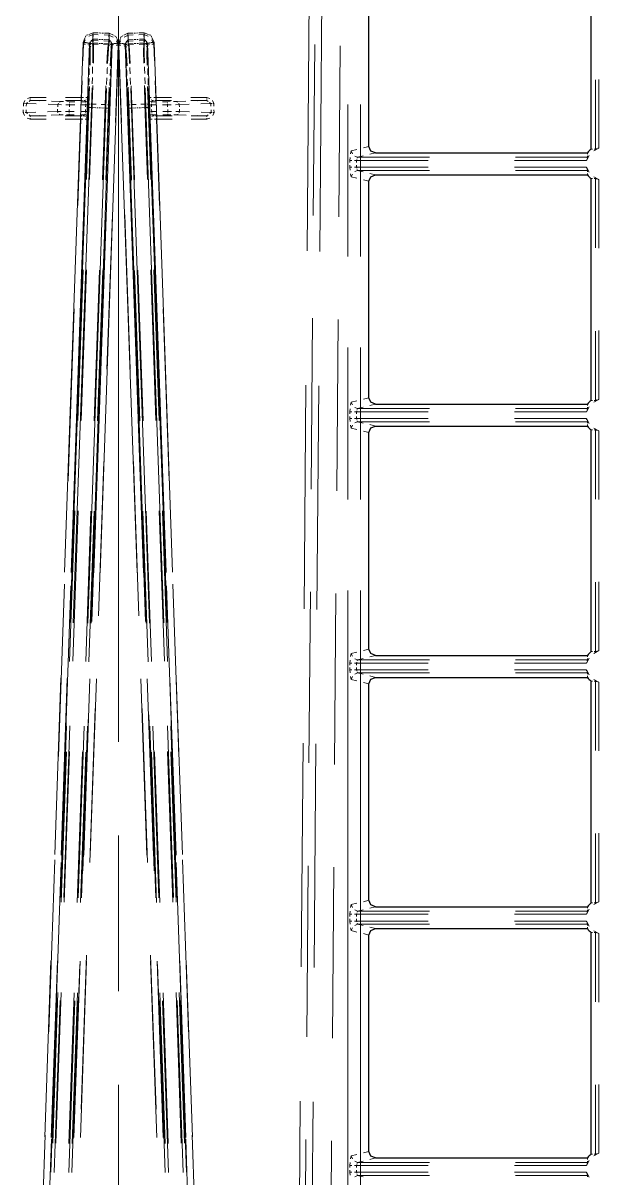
# Model space of a CAD drawing. Header units: millimetres. Extents: x 0 to 1989, y -338 to 950.
# Drawn here: x 546 to 635.3, y 606.2 to 785.4 of the extents above; entities that cross this region are included whole.
import ezdxf

# ---------------------------------------------------------------- set-up
doc = ezdxf.new("R2010")
doc.units = ezdxf.units.MM
doc.layers.add('DETAIL', color=8, linetype='Continuous')
doc.layers.add('FINE', color=9, linetype='Continuous')

msp = doc.modelspace()

# ---------------------------------------------------------------- linework, layer by layer
at = {"layer": 'DETAIL', "lineweight": 25}
for p, q in [((599.62, 766.28), (599.62, 799.89)), ((634.11, 765.87), (634.11, 800.29)), ((556.31, 781.86), (556.31, 782.33)), ((559.81, 782.21), (559.77, 781.74)), ((561.85, 781.74), (561.81, 782.21)), ((565.31, 782.33), (565.31, 781.86)), ((600.63, 765.28), (633.52, 765.28)), ((600.63, 761.88), (633.52, 761.88)), ((599.62, 727.28), (599.62, 760.89)), ((634.11, 726.87), (634.11, 761.29)), ((600.63, 726.28), (633.52, 726.28)), ((600.63, 722.88), (633.52, 722.88)), ((599.62, 688.28), (599.62, 721.89)), ((634.11, 687.87), (634.11, 722.29)), ((600.63, 687.28), (633.52, 687.28)), ((634.11, 648.87), (634.11, 683.29)), ((599.62, 649.28), (599.62, 682.89)), ((600.63, 648.28), (633.52, 648.28)), ((599.62, 610.28), (599.62, 643.89)), ((600.63, 644.88), (633.52, 644.88)), ((634.11, 609.87), (634.11, 644.29)), ((600.63, 609.28), (633.52, 609.28))]:
    msp.add_line(p, q, dxfattribs=at)
for points in [[(600.63, 765.28), (599.92, 765.57), (599.62, 766.28)], [(599.62, 760.89), (599.92, 761.59), (600.63, 761.88)], [(600.63, 726.28), (599.92, 726.57), (599.62, 727.28)], [(599.62, 721.89), (599.92, 722.59), (600.63, 722.88)], [(600.63, 687.28), (599.92, 687.57), (599.62, 688.28)], [(599.62, 682.89), (599.92, 683.59), (600.63, 683.88), (633.52, 683.88)], [(600.63, 648.28), (599.92, 648.57), (599.62, 649.28)], [(599.62, 643.89), (599.92, 644.59), (600.63, 644.88)], [(600.63, 609.28), (599.92, 609.57), (599.62, 610.28)]]:
    msp.add_lwpolyline(points, dxfattribs=at)
for points in [[(634.11, 765.87, 0.073529), (633.52, 765.28)], [(633.52, 761.88, 0.073324), (634.11, 761.29)], [(634.11, 726.87, 0.073419), (633.52, 726.28)], [(633.52, 722.88, 0.073509), (634.11, 722.29)], [(634.11, 687.87, 0.073639), (633.52, 687.28)], [(633.52, 683.88, 0.073463), (634.11, 683.29)], [(634.11, 648.87, 0.073373), (633.52, 648.28)], [(633.52, 644.88, 0.073555), (634.11, 644.29)], [(634.11, 609.87, 0.073419), (633.52, 609.28)]]:
    msp.add_lwpolyline(points, format="xyb", dxfattribs=at)
at = {"layer": 'FINE', "lineweight": 9}
for p, q in [((590.03, 750.07), (590.86, 854.26)), ((592.84, 854.15), (592.01, 749.96)), ((560.81, 819.17), (560.81, 673.89)), ((555.65, 783.21), (555.75, 783.43)), ((555.83, 783.53), (556.06, 783.62)), ((556.19, 783.67), (556.86, 783.93)), ((556.89, 783.65), (556.22, 783.39)), ((556.86, 783.93), (556.84, 783.62)), ((556.84, 783.56), (556.84, 783.46)), ((556.86, 783.93), (557.63, 783.9)), ((556.88, 783.36), (556.89, 783.65)), ((557.65, 783.62), (556.89, 783.65)), ((557.78, 783.9), (558.04, 783.89)), ((558.19, 783.88), (558.45, 783.87)), ((559.32, 783.57), (558.56, 783.59)), ((558.6, 783.87), (559.37, 783.84)), ((559.31, 783.27), (559.32, 783.57)), ((559.97, 783.26), (559.32, 783.57)), ((559.37, 783.84), (559.36, 783.54)), ((559.36, 783.48), (559.36, 783.37)), ((559.37, 783.84), (560.02, 783.54)), ((560.15, 783.47), (560.36, 783.37)), ((561.26, 783.37), (561.47, 783.47)), ((561.6, 783.54), (562.25, 783.84)), ((562.3, 783.57), (561.65, 783.26)), ((562.25, 783.84), (563.02, 783.87)), ((562.25, 783.84), (562.26, 783.54)), ((562.26, 783.48), (562.26, 783.37)), ((563.06, 783.59), (562.3, 783.57)), ((562.31, 783.27), (562.3, 783.57)), ((563.17, 783.87), (563.43, 783.88)), ((563.58, 783.89), (563.84, 783.9)), ((564.73, 783.65), (563.97, 783.62)), ((563.99, 783.9), (564.77, 783.93)), ((564.74, 783.36), (564.73, 783.65)), ((565.4, 783.39), (564.73, 783.65)), ((564.77, 783.93), (564.78, 783.62)), ((564.77, 783.93), (565.43, 783.67)), ((564.78, 783.56), (564.78, 783.46)), ((565.56, 783.62), (565.79, 783.53)), ((565.87, 783.43), (565.97, 783.21)), ((552.43, 700.23), (555.31, 782.43)), ((556.31, 782.33), (553.43, 700.14)), ((555.35, 782.18), (555.26, 779.59)), ((555.31, 782.43), (555.59, 783.08)), ((555.31, 782.43), (555.62, 782.41)), ((555.64, 782.84), (555.35, 782.18)), ((555.66, 782.18), (555.35, 782.18)), ((555.68, 782.4), (555.78, 782.4)), ((555.84, 782.39), (555.94, 782.39)), ((556.26, 779.61), (556.35, 782.2)), ((556.46, 782.52), (556.31, 782.33)), ((556.31, 781.86), (556.41, 782.07)), ((556.35, 782.2), (556.51, 782.36)), ((556.35, 782.2), (556.36, 782.03)), ((556.38, 781.83), (556.39, 781.66)), ((556.49, 781.87), (556.39, 781.66)), ((556.43, 782.11), (556.47, 782.18)), ((556.55, 782.62), (556.5, 782.55)), ((556.5, 782.2), (556.57, 782.22)), ((556.63, 782.71), (556.58, 782.65)), ((556.62, 782.24), (556.83, 782.31)), ((556.82, 782.93), (556.66, 782.75)), ((556.91, 782.14), (556.69, 782.05)), ((556.7, 782.56), (556.86, 782.72)), ((556.83, 783.24), (556.82, 782.93)), ((557.59, 782.91), (556.82, 782.93)), ((556.82, 782.93), (556.82, 782.74)), ((556.82, 782.71), (556.83, 782.64)), ((556.83, 782.61), (556.83, 782.54)), ((556.83, 782.5), (556.83, 782.31)), ((556.83, 782.31), (557.58, 782.29)), ((556.86, 782.72), (556.87, 783.01)), ((556.86, 782.72), (557.62, 782.69)), ((556.88, 782.54), (556.86, 782.72)), ((556.91, 782.14), (556.9, 782.32)), ((557.62, 782.11), (556.91, 782.14)), ((556.95, 700.08), (559.81, 782.21)), ((557.73, 782.28), (557.98, 782.27)), ((558, 782.89), (557.75, 782.9)), ((560.81, 782.23), (557.95, 700.1)), ((558.13, 782.27), (558.38, 782.26)), ((558.41, 782.88), (558.16, 782.89)), ((559.19, 782.06), (558.48, 782.08)), ((558.53, 782.66), (559.28, 782.63)), ((558.53, 782.25), (559.29, 782.23)), ((559.34, 782.85), (558.57, 782.87)), ((559.22, 782.24), (559.19, 782.06)), ((559.41, 781.96), (559.19, 782.06)), ((559.28, 782.63), (559.26, 782.45)), ((559.28, 782.63), (559.3, 782.92)), ((559.28, 782.63), (559.43, 782.46)), ((559.29, 782.23), (559.3, 782.42)), ((559.29, 782.23), (559.49, 782.14)), ((559.31, 782.55), (559.32, 782.62)), ((559.31, 782.45), (559.31, 782.52)), ((559.32, 782.66), (559.34, 782.85)), ((559.35, 783.15), (559.34, 782.85)), ((559.48, 782.65), (559.34, 782.85)), ((559.56, 782.55), (559.51, 782.61)), ((559.54, 782.12), (559.61, 782.09)), ((559.64, 782.45), (559.59, 782.51)), ((559.68, 781.54), (559.59, 781.77)), ((559.61, 782.25), (559.76, 782.08)), ((559.64, 782.06), (559.67, 781.99)), ((559.81, 782.21), (559.67, 782.41)), ((559.68, 781.95), (559.77, 781.74)), ((559.68, 781.54), (559.7, 781.71)), ((560.28, 782.24), (560.18, 782.24)), ((560.44, 782.24), (560.34, 782.24)), ((560.34, 770.02), (560.76, 781.99)), ((560.44, 783.27), (560.52, 783.04)), ((560.45, 782.01), (560.76, 781.99)), ((560.81, 782.23), (560.5, 782.24)), ((560.76, 781.99), (560.51, 782.67)), ((560.57, 782.91), (560.81, 782.23)), ((560.81, 782.23), (561.05, 782.91)), ((560.81, 782.23), (561.12, 782.24)), ((563.67, 700.1), (560.81, 782.23)), ((561.11, 782.67), (560.86, 781.99)), ((561.17, 782.01), (560.86, 781.99)), ((560.86, 781.99), (561.28, 770.02)), ((561.1, 783.04), (561.18, 783.27)), ((561.18, 782.24), (561.28, 782.24)), ((561.34, 782.24), (561.45, 782.24)), ((561.96, 782.41), (561.81, 782.21)), ((561.81, 782.21), (564.67, 700.08)), ((561.85, 781.74), (561.94, 781.95)), ((561.86, 782.08), (562.01, 782.25)), ((561.95, 781.99), (561.98, 782.06)), ((562.03, 781.77), (561.95, 781.54)), ((562.03, 782.51), (561.98, 782.45)), ((562.02, 782.09), (562.08, 782.12)), ((562.11, 782.61), (562.06, 782.55)), ((562.13, 782.14), (562.33, 782.23)), ((562.28, 782.85), (562.14, 782.65)), ((562.19, 782.46), (562.34, 782.63)), ((562.43, 782.06), (562.21, 781.96)), ((562.27, 783.15), (562.28, 782.85)), ((563.05, 782.87), (562.28, 782.85)), ((562.28, 782.85), (562.3, 782.66)), ((562.3, 782.62), (562.31, 782.55)), ((562.31, 782.52), (562.31, 782.45)), ((562.34, 782.63), (562.32, 782.92)), ((562.32, 782.42), (562.33, 782.23)), ((562.33, 782.23), (563.09, 782.25)), ((562.43, 782.06), (562.4, 782.24)), ((562.43, 782.06), (563.14, 782.08)), ((563.46, 782.89), (563.21, 782.88)), ((563.24, 782.26), (563.49, 782.27)), ((563.87, 782.9), (563.62, 782.89)), ((563.64, 782.27), (563.89, 782.28)), ((564, 782.69), (564.76, 782.72)), ((564, 782.11), (564.71, 782.14)), ((564.04, 782.29), (564.79, 782.31)), ((564.73, 782.32), (564.71, 782.14)), ((564.93, 782.05), (564.71, 782.14)), ((564.76, 782.72), (564.74, 782.54)), ((564.76, 782.72), (564.75, 783.01)), ((564.76, 782.72), (564.92, 782.56)), ((564.79, 783.24), (564.8, 782.93)), ((564.79, 782.64), (564.8, 782.71)), ((564.79, 782.54), (564.79, 782.61)), ((564.79, 782.31), (564.79, 782.5)), ((564.79, 782.31), (565, 782.24)), ((564.96, 782.75), (564.8, 782.93)), ((565.04, 782.65), (564.99, 782.71)), ((565.05, 782.22), (565.12, 782.2)), ((565.12, 782.55), (565.07, 782.62)), ((565.11, 782.36), (565.27, 782.2)), ((565.23, 781.66), (565.13, 781.87)), ((565.15, 782.18), (565.19, 782.11)), ((565.31, 782.33), (565.16, 782.52)), ((565.21, 782.07), (565.31, 781.86)), ((565.23, 781.66), (565.24, 781.83)), ((565.26, 782.03), (565.27, 782.2)), ((565.27, 782.2), (565.37, 779.61)), ((568.19, 700.14), (565.31, 782.33)), ((565.78, 782.39), (565.68, 782.39)), ((565.94, 782.4), (565.84, 782.4)), ((565.96, 782.18), (566.27, 782.18)), ((566.27, 782.18), (565.98, 782.84)), ((566.31, 782.43), (566.01, 782.41)), ((566.03, 783.08), (566.31, 782.43)), ((566.36, 779.59), (566.27, 782.18)), ((566.31, 782.43), (569.19, 700.23)), ((591.22, 782.12), (591.01, 755.56)), ((594.97, 755.34), (595.18, 781.89)), ((556.21, 775.85), (556.23, 776.82)), ((556.74, 777), (556.71, 775.98)), ((558.96, 775.9), (559, 776.92)), ((559.5, 776.7), (559.45, 775.73)), ((562.17, 775.73), (562.12, 776.7)), ((562.62, 776.92), (562.66, 775.9)), ((564.91, 775.98), (564.88, 777)), ((565.39, 776.82), (565.41, 775.85)), ((565.47, 776.49), (565.57, 773.9)), ((566.56, 773.9), (566.47, 776.49)), ((634.79, 776.63), (634.79, 765.87)), ((635.29, 766.03), (635.29, 776.69)), ((556.31, 775.59), (556.22, 772.83)), ((556.7, 775.37), (556.6, 772.31)), ((556.72, 772.84), (556.81, 775.75)), ((558.85, 775.68), (558.74, 772.77)), ((558.82, 772.23), (558.93, 775.29)), ((559.43, 775.15), (559.32, 772.24)), ((562.28, 775.48), (562.39, 772.73)), ((562.69, 775.29), (562.8, 772.23)), ((562.88, 772.77), (562.78, 775.68)), ((564.81, 775.75), (564.9, 772.84)), ((565.02, 772.31), (564.92, 775.37)), ((565.4, 772.83), (565.31, 775.59)), ((565.43, 775.27), (565.52, 772.36)), ((546.05, 772.96), (546.04, 772.52)), ((546.26, 773.39), (546.05, 772.96)), ((546.2, 772.96), (546.05, 772.96)), ((546.51, 772.96), (546.37, 772.96)), ((546.49, 772.52), (546.51, 772.96)), ((546.51, 772.96), (546.7, 773.1)), ((548.04, 772.9), (546.51, 772.96)), ((547.12, 773.9), (546.67, 773.73)), ((546.93, 773.28), (547.12, 773.42)), ((547.12, 773.75), (547.12, 773.9)), ((549.6, 773.9), (547.12, 773.9)), ((547.12, 773.42), (548.6, 773.37)), ((547.12, 773.42), (549.6, 773.42)), ((551.4, 772.78), (549.87, 772.83)), ((550.38, 773.3), (551.86, 773.25)), ((551.38, 772.45), (551.4, 772.78)), ((551.49, 772.98), (551.4, 772.78)), ((551.97, 772.76), (551.4, 772.78)), ((551.86, 773.25), (551.66, 773.16)), ((551.86, 773.25), (552.28, 773.24)), ((552.58, 773.42), (555.06, 773.42)), ((553.22, 772.73), (552.65, 772.74)), ((552.79, 773.24), (553.22, 773.23)), ((553.22, 772.73), (553.2, 772.41)), ((553.22, 773.23), (554, 773.23)), ((553.22, 772.89), (553.22, 772.73)), ((554, 772.73), (553.22, 772.73)), ((555.71, 772.73), (554.93, 772.73)), ((554.95, 773.23), (555.73, 773.23)), ((555.06, 773.75), (555.06, 773.9)), ((555.37, 773.89), (555.06, 773.9)), ((555.06, 773.42), (555.21, 773.42)), ((555.4, 773.42), (555.56, 773.42)), ((555.77, 773.5), (555.56, 773.42)), ((555.56, 773.42), (555.61, 773.36)), ((555.68, 773.29), (555.73, 773.23)), ((555.71, 772.73), (555.7, 772.41)), ((555.72, 772.89), (555.71, 772.73)), ((555.87, 772.73), (555.71, 772.73)), ((555.95, 773.32), (555.73, 773.23)), ((555.73, 773.23), (555.73, 773.08)), ((556.22, 772.83), (555.81, 761.15)), ((556.06, 773.9), (555.96, 773.68)), ((556.23, 773.71), (556.14, 773.5)), ((556.23, 773.71), (556.18, 773.77)), ((556.2, 772.4), (556.21, 772.71)), ((556.21, 772.71), (556.22, 773.03)), ((556.31, 761.16), (556.72, 772.84)), ((556.72, 772.84), (556.56, 772.85)), ((556.72, 772.84), (557.35, 772.82)), ((558.89, 772.76), (558.74, 772.77)), ((562.39, 772.73), (562.79, 761.05)), ((562.88, 772.77), (562.73, 772.76)), ((563.51, 772.8), (562.88, 772.77)), ((563.29, 761.09), (562.88, 772.77)), ((564.9, 772.84), (564.27, 772.82)), ((565.06, 772.85), (564.9, 772.84)), ((564.9, 772.84), (565.31, 761.16)), ((565.44, 773.77), (565.39, 773.71)), ((565.48, 773.5), (565.39, 773.71)), ((565.4, 773.03), (565.41, 772.71)), ((565.81, 761.15), (565.4, 772.83)), ((565.41, 772.71), (565.42, 772.4)), ((565.57, 773.9), (565.51, 773.84)), ((565.66, 773.68), (565.57, 773.9)), ((565.89, 773.23), (565.67, 773.32)), ((565.91, 772.73), (565.75, 772.73)), ((566.06, 773.42), (565.85, 773.5)), ((565.89, 773.23), (565.94, 773.29)), ((566.67, 773.23), (565.89, 773.23)), ((565.89, 773.08), (565.89, 773.23)), ((565.91, 772.73), (565.9, 772.89)), ((566.01, 773.36), (566.06, 773.42)), ((566.06, 773.42), (566.22, 773.42)), ((566.56, 773.9), (566.25, 773.89)), ((566.41, 773.42), (566.56, 773.42)), ((566.56, 773.75), (566.56, 773.9)), ((569.04, 773.9), (566.56, 773.9)), ((566.56, 773.42), (569.04, 773.42)), ((568.4, 773.23), (567.62, 773.23)), ((567.62, 772.73), (568.4, 772.73)), ((568.83, 773.24), (568.4, 773.23)), ((568.4, 772.89), (568.4, 772.73)), ((568.4, 772.73), (568.97, 772.74)), ((568.4, 772.73), (568.42, 772.41)), ((569.76, 773.25), (569.34, 773.24)), ((569.65, 772.76), (570.22, 772.78)), ((571.24, 773.3), (569.76, 773.25)), ((569.76, 773.25), (569.96, 773.16)), ((570.13, 772.98), (570.22, 772.78)), ((570.22, 772.78), (571.75, 772.83)), ((570.24, 772.45), (570.22, 772.78)), ((574.5, 773.9), (572.02, 773.9)), ((572.02, 773.42), (574.5, 773.42)), ((574.5, 773.42), (573.02, 773.37)), ((574.5, 773.75), (574.5, 773.9)), ((574.95, 773.73), (574.5, 773.9)), ((574.5, 773.42), (574.69, 773.28)), ((574.92, 773.1), (575.11, 772.96)), ((575.26, 772.96), (575.11, 772.96)), ((575.57, 772.96), (575.36, 773.39)), ((575.57, 772.96), (575.42, 772.96)), ((575.58, 772.52), (575.57, 772.96)), ((596.35, 749.2), (596.35, 772.78)), ((598.33, 772.78), (598.33, 749.2)), ((546.02, 771.99), (546, 771.55)), ((546.14, 771.54), (546, 771.55)), ((546, 771.55), (546.21, 771.07)), ((546.46, 771.55), (546.31, 771.54)), ((546.46, 771.55), (546.47, 771.99)), ((546.46, 771.55), (547.98, 771.6)), ((546.66, 771.38), (546.46, 771.55)), ((547.12, 771.03), (546.92, 771.19)), ((548.58, 771.08), (547.12, 771.03)), ((549.57, 771.03), (547.12, 771.03)), ((549.81, 771.67), (551.34, 771.73)), ((551.79, 771.2), (550.33, 771.15)), ((551.34, 771.73), (551.36, 772.06)), ((551.34, 771.73), (551.41, 771.5)), ((551.34, 771.73), (551.91, 771.73)), ((551.58, 771.3), (551.79, 771.2)), ((552.22, 771.2), (551.79, 771.2)), ((554.94, 771.03), (552.5, 771.03)), ((553.93, 771.21), (553.15, 771.21)), ((555.63, 771.21), (554.85, 771.21)), ((554.89, 771.71), (555.68, 771.71)), ((555.09, 771.03), (554.94, 771.03)), ((555.44, 771.03), (555.28, 771.03)), ((555.5, 771.09), (555.44, 771.03)), ((555.66, 770.94), (555.44, 771.03)), ((555.63, 771.21), (555.57, 771.16)), ((555.64, 771.37), (555.63, 771.21)), ((555.85, 771.12), (555.63, 771.21)), ((555.68, 771.71), (555.66, 771.56)), ((555.69, 772.03), (555.68, 771.71)), ((555.83, 771.71), (555.68, 771.71)), ((555.94, 770.52), (555.85, 770.74)), ((556.12, 770.7), (556.04, 770.92)), ((556.16, 771.38), (556.18, 771.7)), ((556.18, 771.7), (556.19, 772.01)), ((556.28, 772.33), (556.33, 772.32)), ((556.36, 772.32), (556.41, 772.32)), ((556.44, 772.32), (556.6, 772.31)), ((559.32, 772.24), (556.54, 692.29)), ((557.64, 772.27), (557.41, 772.28)), ((558, 772.26), (557.78, 772.27)), ((558.82, 772.23), (558.97, 772.23)), ((559, 772.23), (559.05, 772.23)), ((559.09, 772.23), (559.14, 772.23)), ((562.48, 772.23), (562.54, 772.23)), ((562.57, 772.23), (562.62, 772.23)), ((562.65, 772.23), (562.8, 772.23)), ((563.48, 772.25), (562.8, 772.23)), ((562.8, 772.23), (565.58, 692.29)), ((563.84, 772.27), (563.62, 772.26)), ((564.21, 772.28), (563.98, 772.27)), ((565.02, 772.31), (564.34, 772.28)), ((565.02, 772.31), (565.18, 772.32)), ((567.83, 692.34), (565.02, 772.31)), ((565.21, 772.32), (565.26, 772.32)), ((565.29, 772.32), (565.34, 772.33)), ((565.43, 772.01), (565.44, 771.7)), ((565.44, 771.7), (565.46, 771.38)), ((565.5, 770.7), (565.58, 770.92)), ((565.52, 772.36), (568.33, 692.37)), ((565.68, 770.52), (565.77, 770.74)), ((565.77, 771.12), (566, 771.21)), ((565.94, 771.71), (565.79, 771.71)), ((565.94, 771.71), (565.93, 772.03)), ((566.73, 771.71), (565.94, 771.71)), ((565.96, 771.56), (565.94, 771.71)), ((565.96, 770.94), (566.18, 771.03)), ((566, 771.21), (565.98, 771.37)), ((566, 771.21), (566.77, 771.21)), ((566.05, 771.16), (566, 771.21)), ((566.18, 771.03), (566.12, 771.09)), ((566.34, 771.03), (566.18, 771.03)), ((566.68, 771.03), (566.53, 771.03)), ((569.12, 771.03), (566.68, 771.03)), ((568.47, 771.71), (567.68, 771.71)), ((567.69, 771.21), (568.47, 771.21)), ((568.45, 772.03), (568.47, 771.71)), ((569.03, 771.72), (568.47, 771.71)), ((568.47, 771.71), (568.47, 771.56)), ((568.47, 771.21), (568.89, 771.21)), ((569.4, 771.2), (569.83, 771.2)), ((570.28, 771.73), (569.71, 771.73)), ((570.04, 771.3), (569.83, 771.2)), ((569.83, 771.2), (571.29, 771.15)), ((570.28, 771.73), (570.21, 771.5)), ((570.28, 771.73), (570.26, 772.06)), ((571.81, 771.67), (570.28, 771.73)), ((574.5, 771.03), (572.05, 771.03)), ((573.04, 771.08), (574.5, 771.03)), ((575.16, 771.55), (573.64, 771.6)), ((574.7, 771.19), (574.5, 771.03)), ((575.16, 771.55), (574.96, 771.38)), ((575.15, 771.99), (575.16, 771.55)), ((575.31, 771.54), (575.16, 771.55)), ((575.41, 771.07), (575.62, 771.55)), ((575.62, 771.55), (575.48, 771.54)), ((575.62, 771.55), (575.6, 771.99)), ((546.64, 770.68), (547.12, 770.5)), ((547.12, 770.66), (547.12, 770.5)), ((547.12, 770.5), (549.57, 770.5)), ((554.94, 770.66), (554.94, 770.5)), ((554.94, 770.5), (555.25, 770.5)), ((555.47, 757.1), (555.94, 770.52)), ((555.94, 770.52), (556, 770.57)), ((556.07, 770.64), (556.12, 770.7)), ((565.5, 770.7), (565.55, 770.64)), ((565.62, 770.57), (565.68, 770.52)), ((565.68, 770.52), (566.15, 757.1)), ((566.37, 770.5), (566.68, 770.5)), ((566.68, 770.5), (566.68, 770.66)), ((567.15, 757.13), (566.68, 770.5)), ((566.68, 770.5), (569.12, 770.5)), ((572.05, 770.5), (574.5, 770.5)), ((574.5, 770.5), (574.98, 770.68)), ((574.5, 770.5), (574.5, 770.66)), ((596.89, 765.6), (596.75, 765.14)), ((597.75, 765.81), (596.89, 765.6)), ((596.89, 765.6), (597.07, 765.16)), ((599.62, 766.28), (598.77, 766.06)), ((634.32, 765.87), (634.11, 765.87)), ((635.29, 766.03), (634.51, 765.6)), ((634.79, 765.87), (634.58, 765.87)), ((596.72, 764.57), (596.69, 764.1)), ((597, 764.1), (596.69, 764.1)), ((596.69, 764.1), (596.69, 763.78)), ((597.68, 764.1), (597.37, 764.1)), ((597.45, 764.78), (597.88, 764.6)), ((597.68, 764.1), (597.74, 764.26)), ((597.68, 763.78), (597.68, 764.1)), ((597.68, 764.1), (608.83, 764.1)), ((597.82, 764.44), (597.88, 764.6)), ((599.77, 765.07), (600.63, 765.28)), ((622.21, 764.1), (633.36, 764.1)), ((633.52, 764.6), (622.38, 764.6)), ((633.79, 764.88), (633.36, 764.1)), ((633.36, 764.1), (633.4, 764.26)), ((633.52, 765.28), (633.52, 765.07)), ((633.52, 764.81), (633.52, 764.6)), ((596.69, 763.39), (596.69, 763.06)), ((597, 763.06), (596.69, 763.06)), ((596.69, 763.06), (596.72, 762.59)), ((596.75, 762.02), (596.89, 761.57)), ((597.07, 762), (596.89, 761.57)), ((597.68, 763.06), (597.37, 763.06)), ((597.88, 762.56), (597.45, 762.38)), ((597.74, 762.91), (597.68, 763.06)), ((597.88, 762.56), (597.82, 762.72)), ((600.63, 761.88), (599.77, 762.1)), ((633.36, 763.06), (622.21, 763.06)), ((622.38, 762.56), (633.52, 762.56)), ((633.36, 763.06), (633.79, 762.28)), ((633.52, 762.35), (633.52, 762.56)), ((633.52, 761.88), (633.52, 762.1)), ((596.89, 761.57), (597.75, 761.35)), ((598.77, 761.1), (599.62, 760.89)), ((634.11, 761.29), (634.32, 761.29)), ((634.51, 761.56), (635.29, 761.14)), ((634.58, 761.29), (634.79, 761.29)), ((634.79, 761.29), (634.79, 750.53)), ((635.29, 761.14), (635.13, 761.17)), ((635.29, 750.48), (635.29, 761.14)), ((558.83, 755.47), (557.99, 731.27)), ((559.01, 731.73), (559.84, 755.66)), ((561.78, 755.66), (562.61, 731.73)), ((563.63, 731.27), (562.79, 755.47)), ((555.32, 747.12), (554.51, 723.75)), ((555.01, 723.76), (555.82, 747.14)), ((557.84, 747.07), (557.02, 723.71)), ((557.52, 723.67), (558.34, 747.03)), ((563.28, 747.03), (564.1, 723.67)), ((564.6, 723.71), (563.78, 747.07)), ((565.8, 747.14), (566.61, 723.76)), ((567.12, 723.75), (566.3, 747.12)), ((553.91, 741.1), (552.97, 714.37)), ((553.96, 714.16), (554.9, 741)), ((566.72, 741), (567.66, 714.16)), ((568.65, 714.37), (567.71, 741.1)), ((590.88, 739.63), (590.67, 713.07)), ((594.63, 712.85), (594.85, 739.4)), ((634.79, 737.63), (634.79, 726.87)), ((635.29, 727.03), (635.29, 737.69)), ((596.35, 711.48), (596.35, 735.06)), ((598.33, 735.06), (598.33, 711.48)), ((589.59, 694.51), (589.86, 729.24)), ((591.84, 729.12), (591.57, 694.39)), ((596.89, 726.6), (596.75, 726.14)), ((597.75, 726.81), (596.89, 726.6)), ((596.89, 726.6), (597.07, 726.16)), ((599.62, 727.28), (598.77, 727.06)), ((599.77, 726.07), (600.63, 726.28)), ((633.52, 726.28), (633.52, 726.07)), ((634.32, 726.87), (634.11, 726.87)), ((635.29, 727.03), (634.51, 726.6)), ((634.79, 726.87), (634.58, 726.87)), ((596.72, 725.57), (596.69, 725.1)), ((596.69, 725.1), (597, 725.1)), ((596.69, 725.1), (596.69, 724.78)), ((596.69, 724.39), (596.69, 724.06)), ((597.37, 725.1), (597.68, 725.1)), ((597.45, 725.78), (597.88, 725.6)), ((597.68, 725.1), (597.74, 725.26)), ((597.68, 724.78), (597.68, 725.1)), ((597.68, 725.1), (608.83, 725.1)), ((597.68, 724.06), (597.68, 724.39)), ((597.82, 725.44), (597.88, 725.6)), ((622.21, 725.1), (633.36, 725.1)), ((633.79, 725.88), (633.36, 725.1)), ((633.36, 725.1), (633.4, 725.26)), ((596.69, 724.06), (597, 724.06)), ((596.69, 724.06), (596.72, 723.59)), ((596.75, 723.02), (596.89, 722.57)), ((597.07, 723), (596.89, 722.57)), ((596.89, 722.57), (597.75, 722.35)), ((597.37, 724.06), (597.68, 724.06)), ((597.88, 723.56), (597.45, 723.38)), ((597.74, 723.91), (597.68, 724.06)), ((608.83, 724.06), (597.68, 724.06)), ((597.88, 723.56), (597.82, 723.72)), ((597.88, 723.56), (609.02, 723.56)), ((598.74, 723.35), (597.88, 723.56)), ((600.63, 722.88), (599.77, 723.1)), ((633.36, 724.06), (622.21, 724.06)), ((622.38, 723.56), (633.52, 723.56)), ((633.36, 724.06), (633.79, 723.28)), ((633.52, 723.35), (633.52, 723.56)), ((633.52, 722.88), (633.52, 723.1)), ((634.51, 722.56), (635.29, 722.14)), ((598.77, 722.1), (599.62, 721.89)), ((634.11, 722.29), (634.32, 722.29)), ((634.58, 722.29), (634.79, 722.29)), ((634.79, 722.29), (634.79, 711.53)), ((635.29, 722.14), (635.13, 722.17)), ((635.29, 711.48), (635.29, 722.14)), ((557.67, 693.43), (558.51, 717.37)), ((563.11, 717.37), (563.95, 693.43)), ((557.48, 716.75), (556.64, 692.56)), ((564.98, 692.56), (564.14, 716.75)), ((554.02, 709.73), (553.2, 686.36)), ((553.7, 686.37), (554.52, 709.74)), ((556.53, 709.69), (555.72, 686.32)), ((556.22, 686.29), (557.03, 709.65)), ((564.59, 709.65), (565.4, 686.29)), ((565.9, 686.32), (565.09, 709.69)), ((567.1, 709.74), (567.92, 686.37)), ((568.42, 686.36), (567.61, 709.73)), ((552.41, 698.33), (551.48, 671.61)), ((552.46, 671.22), (553.4, 698.06)), ((568.22, 698.06), (569.16, 671.22)), ((570.14, 671.61), (569.21, 698.33)), ((596.35, 555.88), (596.35, 697.34)), ((598.33, 697.34), (598.33, 555.88)), ((634.79, 698.63), (634.79, 687.87)), ((635.29, 688.03), (635.29, 698.69)), ((590.55, 697.14), (590.33, 670.59)), ((594.29, 670.36), (594.51, 696.92)), ((599.62, 688.28), (598.77, 688.06)), ((596.72, 686.57), (596.69, 686.1)), ((596.89, 687.6), (596.75, 687.14)), ((597.75, 687.81), (596.89, 687.6)), ((596.89, 687.6), (597.07, 687.16)), ((597.45, 686.78), (597.88, 686.6)), ((597.82, 686.44), (597.88, 686.6)), ((597.88, 686.6), (598.74, 686.81)), ((609.02, 686.6), (597.88, 686.6)), ((599.77, 687.07), (600.63, 687.28)), ((633.52, 686.6), (622.38, 686.6)), ((633.79, 686.88), (633.36, 686.1)), ((633.52, 687.28), (633.52, 687.07)), ((633.52, 686.81), (633.52, 686.6)), ((634.32, 687.87), (634.11, 687.87)), ((635.29, 688.03), (634.51, 687.6)), ((634.79, 687.87), (634.58, 687.87)), ((597, 686.1), (596.69, 686.1)), ((596.69, 686.1), (596.69, 685.78)), ((596.69, 685.39), (596.69, 685.06)), ((597, 685.06), (596.69, 685.06)), ((596.69, 685.06), (596.72, 684.59)), ((597.68, 686.1), (597.37, 686.1)), ((597.68, 685.06), (597.37, 685.06)), ((597.68, 686.1), (597.74, 686.26)), ((597.68, 685.78), (597.68, 686.1)), ((597.68, 686.1), (608.83, 686.1)), ((597.74, 684.91), (597.68, 685.06)), ((597.88, 684.56), (597.82, 684.72)), ((622.21, 686.1), (633.36, 686.1)), ((633.36, 685.06), (622.21, 685.06)), ((633.36, 686.1), (633.4, 686.26)), ((633.36, 685.06), (633.79, 684.28)), ((550.9, 656.39), (551.86, 683.79)), ((552.86, 683.7), (551.9, 656.3)), ((555.42, 656.27), (556.37, 683.65)), ((557.37, 683.67), (556.42, 656.29)), ((565.2, 656.29), (564.25, 683.67)), ((565.25, 683.65), (566.2, 656.27)), ((569.72, 656.3), (568.77, 683.7)), ((569.76, 683.79), (570.72, 656.39)), ((596.75, 684.02), (596.89, 683.57)), ((597.07, 684), (596.89, 683.57)), ((596.89, 683.57), (597.75, 683.35)), ((597.88, 684.56), (597.45, 684.38)), ((598.74, 684.35), (597.88, 684.56)), ((597.88, 684.56), (609.02, 684.56)), ((598.77, 683.1), (599.62, 682.89)), ((600.63, 683.88), (599.77, 684.1)), ((622.38, 684.56), (633.52, 684.56)), ((633.52, 684.35), (633.52, 684.56)), ((633.52, 683.88), (633.52, 684.1)), ((634.11, 683.29), (634.32, 683.29)), ((634.51, 683.56), (635.29, 683.14)), ((634.58, 683.29), (634.79, 683.29)), ((634.79, 683.29), (634.79, 672.53)), ((635.29, 683.14), (635.13, 683.17)), ((635.29, 672.48), (635.29, 683.14)), ((556.14, 678.04), (555.29, 653.84)), ((556.34, 655.13), (557.17, 679.07)), ((564.45, 679.07), (565.28, 655.13)), ((566.33, 653.84), (565.49, 678.04)), ((551.8, 649.72), (552.73, 676.38)), ((553.23, 676.35), (552.3, 649.69)), ((554.56, 649.65), (555.48, 676.3)), ((555.98, 676.31), (555.06, 649.66)), ((566.56, 649.66), (565.64, 676.31)), ((566.14, 676.3), (567.06, 649.65)), ((569.32, 649.69), (568.39, 676.35)), ((568.89, 676.38), (569.82, 649.72)), ((552.71, 672.34), (551.89, 648.97)), ((552.39, 648.97), (553.21, 672.35)), ((555.23, 672.3), (554.41, 648.94)), ((554.91, 648.91), (555.73, 672.27)), ((565.89, 672.27), (566.71, 648.91)), ((567.21, 648.94), (566.39, 672.3)), ((568.41, 672.35), (569.23, 648.97)), ((569.73, 648.97), (568.91, 672.34)), ((589.14, 638.94), (589.42, 673.67)), ((591.4, 673.56), (591.12, 638.83)), ((634.79, 659.63), (634.79, 648.87)), ((635.29, 649.03), (635.29, 659.69)), ((560.81, 659.36), (560.81, 635.15)), ((550.92, 655.57), (549.98, 628.84)), ((550.96, 628.28), (551.9, 655.12)), ((569.72, 655.12), (570.66, 628.28)), ((571.64, 628.84), (570.7, 655.57)), ((590.21, 654.65), (589.99, 628.1)), ((593.96, 627.87), (594.17, 654.43)), ((599.62, 649.28), (598.77, 649.06)), ((634.32, 648.87), (634.11, 648.87)), ((635.29, 649.03), (634.51, 648.6)), ((634.79, 648.87), (634.58, 648.87)), ((596.72, 647.57), (596.69, 647.1)), ((596.69, 647.1), (597, 647.1)), ((596.69, 647.1), (596.69, 646.78)), ((596.89, 648.6), (596.75, 648.14)), ((597.75, 648.81), (596.89, 648.6)), ((596.89, 648.6), (597.07, 648.16)), ((597.37, 647.1), (597.68, 647.1)), ((597.45, 647.78), (597.88, 647.6)), ((597.68, 647.1), (597.74, 647.25)), ((597.68, 646.78), (597.68, 647.1)), ((597.68, 647.1), (608.83, 647.1)), ((597.82, 647.44), (597.88, 647.6)), ((597.88, 647.6), (598.74, 647.81)), ((609.02, 647.6), (597.88, 647.6)), ((599.77, 648.07), (600.63, 648.28)), ((622.21, 647.1), (633.36, 647.1)), ((633.52, 647.6), (622.38, 647.6)), ((633.79, 647.88), (633.36, 647.1)), ((633.36, 647.1), (633.4, 647.26)), ((633.52, 648.28), (633.52, 648.07)), ((633.52, 647.81), (633.52, 647.6)), ((596.69, 646.39), (596.69, 646.06)), ((596.69, 646.06), (597, 646.06)), ((596.69, 646.06), (596.72, 645.59)), ((597.37, 646.06), (597.68, 646.06)), ((597.88, 645.57), (597.45, 645.38)), ((597.68, 646.06), (597.68, 646.39)), ((597.74, 645.91), (597.68, 646.06)), ((608.83, 646.06), (597.68, 646.06)), ((597.88, 645.57), (597.82, 645.72)), ((633.36, 646.06), (622.21, 646.06)), ((622.38, 645.57), (633.52, 645.57)), ((633.36, 646.06), (633.79, 645.28)), ((633.52, 645.35), (633.52, 645.57)), ((596.75, 645.02), (596.89, 644.57)), ((597.07, 645), (596.89, 644.57)), ((596.89, 644.57), (597.75, 644.35)), ((598.77, 644.1), (599.62, 643.89)), ((600.63, 644.88), (599.77, 645.1)), ((633.52, 644.88), (633.52, 645.1)), ((634.11, 644.29), (634.32, 644.29)), ((634.51, 644.56), (635.29, 644.14)), ((634.58, 644.29), (634.79, 644.29)), ((634.79, 644.29), (634.79, 633.53)), ((635.29, 644.14), (635.13, 644.17)), ((635.29, 633.48), (635.29, 644.14)), ((549.36, 612.55), (550.32, 639.95)), ((555.01, 616.84), (555.84, 640.77)), ((565.78, 640.77), (566.62, 616.84)), ((571.3, 639.95), (572.26, 612.55)), ((551.32, 639.86), (550.36, 612.46)), ((553.89, 612.46), (554.85, 639.84)), ((554.79, 639.32), (553.94, 615.13)), ((555.85, 639.86), (554.89, 612.48)), ((566.73, 612.48), (565.77, 639.86)), ((566.77, 639.84), (567.73, 612.46)), ((567.68, 615.13), (566.83, 639.32)), ((571.26, 612.46), (570.3, 639.86)), ((551.4, 634.95), (550.59, 611.57)), ((551.09, 611.58), (551.9, 634.95)), ((553.92, 634.92), (553.11, 611.55)), ((553.61, 611.53), (554.42, 634.9)), ((567.2, 634.9), (568.02, 611.53)), ((568.51, 611.55), (567.7, 634.92)), ((569.72, 634.95), (570.53, 611.58)), ((571.03, 611.57), (570.22, 634.95)), ((550.3, 607.06), (551.24, 633.72)), ((551.74, 633.7), (550.8, 607.04)), ((553.08, 607.01), (554, 633.66)), ((554.5, 633.67), (553.58, 607.02)), ((568.04, 607.02), (567.12, 633.67)), ((567.62, 633.66), (568.55, 607.01)), ((570.82, 607.04), (569.88, 633.7)), ((570.38, 633.72), (571.32, 607.06)), ((560.81, 620.62), (560.81, 475.34)), ((635.29, 610.03), (635.29, 620.69)), ((588.14, 513.92), (588.98, 618.1)), ((590.96, 617.99), (590.13, 513.8)), ((549.42, 612.81), (548.48, 586.08)), ((549.46, 585.34), (550.4, 612.18)), ((571.22, 612.18), (572.16, 585.34)), ((573.14, 586.08), (572.2, 612.81)), ((589.87, 612.17), (589.66, 585.61)), ((593.62, 585.39), (593.83, 611.94)), ((596.89, 609.6), (596.75, 609.14)), ((597.75, 609.81), (596.89, 609.6)), ((596.89, 609.6), (597.07, 609.16)), ((599.62, 610.28), (598.77, 610.06)), ((634.32, 609.87), (634.11, 609.87)), ((635.29, 610.03), (634.51, 609.6)), ((596.72, 608.57), (596.69, 608.1)), ((596.69, 608.1), (597, 608.1)), ((596.69, 608.1), (596.69, 607.78)), ((597.37, 608.1), (597.68, 608.1)), ((597.45, 608.78), (597.88, 608.6)), ((597.68, 608.1), (597.74, 608.26)), ((597.68, 607.78), (597.68, 608.1)), ((597.68, 608.1), (608.83, 608.1)), ((597.82, 608.44), (597.88, 608.6)), ((597.88, 608.6), (598.74, 608.81)), ((609.02, 608.6), (597.88, 608.6)), ((599.77, 609.07), (600.63, 609.28)), ((622.21, 608.1), (633.36, 608.1)), ((633.52, 608.6), (622.38, 608.6)), ((633.79, 608.88), (633.36, 608.1)), ((633.36, 608.1), (633.4, 608.26)), ((633.52, 609.28), (633.52, 609.07)), ((633.52, 608.81), (633.52, 608.6)), ((596.69, 607.39), (596.69, 607.06)), ((596.69, 607.06), (597, 607.06)), ((596.69, 607.06), (596.72, 606.59)), ((597.37, 607.06), (597.68, 607.06)), ((597.88, 606.56), (597.45, 606.38)), ((597.74, 606.91), (597.68, 607.06)), ((597.88, 606.56), (597.82, 606.72)), ((633.36, 607.06), (622.21, 607.06)), ((622.38, 606.56), (633.52, 606.56)), ((633.36, 607.06), (633.79, 606.28)), ((633.52, 606.35), (633.52, 606.56))]:
    msp.add_line(p, q, dxfattribs=at)
for points in [[(556.84, 783.4), (556.83, 783.32), (556.83, 783.3)], [(559.35, 783.31), (559.35, 783.23), (559.35, 783.21)], [(562.27, 783.31), (562.27, 783.23), (562.27, 783.21)], [(564.78, 783.4), (564.79, 783.32), (564.79, 783.3)], [(556, 782.39), (556.01, 782.38), (556.31, 782.33)], [(556.35, 782.2), (556.05, 782.17), (556.04, 782.17)], [(556.28, 778.95), (556.31, 780.38), (556.31, 781.86)], [(556.39, 781.66), (556.41, 780.67), (556.39, 778.9)], [(556.83, 782.31), (556.82, 780.76), (556.79, 779.25)], [(556.9, 779.23), (556.93, 781.09), (556.91, 782.14)], [(559.19, 782.06), (559.1, 781.02), (559, 779.16)], [(559.11, 779.17), (559.18, 780.67), (559.29, 782.23)], [(559.73, 781.91), (559.76, 782.08), (559.34, 769.98)], [(559.49, 778.79), (559.59, 780.56), (559.68, 781.54)], [(559.77, 781.74), (559.67, 780.26), (559.6, 778.83)], [(559.76, 782.08), (560.06, 782.03), (560.07, 782.03)], [(560.11, 782.24), (560.11, 782.24), (559.81, 782.21)], [(561.51, 782.24), (561.51, 782.24), (561.81, 782.21)], [(561.86, 782.08), (561.56, 782.03), (561.55, 782.03)], [(562.02, 778.83), (561.95, 780.26), (561.85, 781.74)], [(562.28, 769.98), (561.86, 782.08), (561.89, 781.91)], [(561.92, 781.71), (561.95, 781.54), (562.03, 780.56), (562.13, 778.79)], [(562.33, 782.23), (562.44, 780.67), (562.51, 779.17)], [(562.36, 782.45), (562.34, 782.63), (563.09, 782.66)], [(562.62, 779.16), (562.52, 781.02), (562.43, 782.06)], [(564.8, 782.74), (564.8, 782.93), (564.03, 782.91)], [(564.71, 782.14), (564.69, 781.09), (564.72, 779.23)], [(564.83, 779.25), (564.8, 780.76), (564.79, 782.31)], [(565.23, 778.9), (565.21, 780.67), (565.23, 781.66)], [(565.27, 782.2), (565.57, 782.17), (565.59, 782.17)], [(565.62, 782.39), (565.61, 782.38), (565.31, 782.33)], [(565.31, 781.86), (565.31, 780.38), (565.34, 778.95)], [(556.25, 777.4), (556.27, 778.14), (556.27, 778.37)], [(556.78, 778.64), (556.78, 778.4), (556.76, 777.62)], [(559.03, 777.54), (559.06, 778.32), (559.08, 778.56)], [(559.57, 778.25), (559.55, 778.03), (559.52, 777.28)], [(562.1, 777.28), (562.07, 778.03), (562.05, 778.25)], [(562.54, 778.56), (562.56, 778.32), (562.59, 777.54)], [(564.86, 777.62), (564.84, 778.4), (564.84, 778.64)], [(565.35, 778.37), (565.35, 778.14), (565.37, 777.4)], [(555.15, 776.49), (555.06, 773.9), (552.58, 773.9)], [(556.11, 773.84), (556.06, 773.9), (556.15, 776.49)], [(553.29, 692.37), (556.1, 772.36), (556.19, 775.27)], [(558.83, 761.05), (559.23, 772.73), (559.34, 775.48)], [(565.08, 692.29), (562.3, 772.24), (562.19, 775.15)], [(547.12, 773.42), (547.12, 773.56), (547.12, 773.57)], [(553.22, 773.23), (553.22, 773.08), (553.22, 773.08)], [(555.06, 773.42), (555.06, 773.56), (555.06, 773.57)], [(556.06, 773.9), (555.76, 773.89), (555.74, 773.89)], [(556.21, 772.71), (556.07, 772.72), (556.06, 772.72)], [(556.38, 772.85), (556.37, 772.85), (556.22, 772.83)], [(556.23, 773.4), (556.23, 773.42), (556.23, 773.71)], [(558.11, 772.8), (558.74, 772.77), (558.33, 761.09)], [(559.23, 772.73), (559.09, 772.75), (559.08, 772.75)], [(562.54, 772.75), (562.53, 772.75), (562.39, 772.73)], [(565.4, 772.83), (565.25, 772.85), (565.25, 772.85)], [(565.39, 773.71), (565.39, 773.42), (565.39, 773.4)], [(565.56, 772.72), (565.56, 772.72), (565.41, 772.71)], [(565.88, 773.89), (565.86, 773.89), (565.57, 773.9)], [(565.92, 772.41), (565.91, 772.73), (566.69, 772.73)], [(566.56, 773.42), (566.56, 773.56), (566.56, 773.57)], [(568.4, 773.23), (568.4, 773.08), (568.4, 773.08)], [(573.58, 772.9), (575.11, 772.96), (575.13, 772.52)], [(574.5, 773.42), (574.5, 773.56), (574.5, 773.57)], [(547.12, 771.03), (547.12, 770.87), (547.12, 770.86)], [(552.59, 771.72), (553.15, 771.71), (553.15, 771.56)], [(553.15, 771.37), (553.15, 771.36), (553.15, 771.21), (552.73, 771.21)], [(553.17, 772.03), (553.15, 771.71), (553.94, 771.71)], [(557.28, 772.28), (556.6, 772.31), (553.79, 692.34)], [(554.94, 771.03), (554.94, 770.87), (554.94, 770.86)], [(556.18, 771.7), (556.03, 771.7), (556.02, 771.7)], [(556.04, 692.29), (558.82, 772.23), (558.14, 772.25)], [(556.1, 772.36), (556.25, 772.33), (556.25, 772.33)], [(556.12, 770.7), (556.15, 771), (556.15, 771.01)], [(559.17, 772.23), (559.17, 772.23), (559.32, 772.24)], [(562.3, 772.24), (562.45, 772.23), (562.45, 772.23)], [(565.37, 772.33), (565.37, 772.33), (565.52, 772.36)], [(565.6, 771.7), (565.59, 771.7), (565.44, 771.7)], [(565.47, 771.01), (565.47, 771), (565.5, 770.7)], [(566.68, 770.86), (566.68, 770.87), (566.68, 771.03)], [(568.47, 771.37), (568.47, 771.36), (568.47, 771.21)], [(574.5, 770.86), (574.5, 770.87), (574.5, 771.03)], [(552.5, 770.5), (554.94, 770.5), (554.47, 757.13)], [(555.63, 770.5), (555.64, 770.5), (555.94, 770.52)], [(565.68, 770.52), (565.98, 770.5), (566, 770.5)], [(634.79, 765.87), (634.82, 765.89), (634.9, 765.91), (634.95, 765.93)], [(635.13, 765.99), (635.17, 766), (635.29, 766.03)], [(609.02, 764.6), (597.88, 764.6), (598.74, 764.81)], [(633.46, 764.44), (633.49, 764.53), (633.52, 764.59), (633.52, 764.6)], [(608.83, 763.06), (597.68, 763.06), (597.68, 763.39)], [(598.74, 762.35), (597.88, 762.56), (609.02, 762.56)], [(633.4, 762.91), (633.39, 762.95), (633.36, 763.06)], [(633.52, 762.56), (633.51, 762.6), (633.48, 762.67), (633.46, 762.72)], [(634.95, 761.23), (634.86, 761.26), (634.8, 761.29), (634.79, 761.29)], [(634.79, 726.87), (634.82, 726.89), (634.9, 726.91), (634.95, 726.93)], [(635.13, 726.99), (635.17, 727), (635.29, 727.03)], [(609.02, 725.6), (597.88, 725.6), (598.74, 725.81)], [(633.52, 725.81), (633.52, 725.6), (622.38, 725.6)], [(633.46, 725.44), (633.49, 725.53), (633.52, 725.59), (633.52, 725.6)], [(633.4, 723.91), (633.39, 723.95), (633.36, 724.06)], [(633.52, 723.56), (633.51, 723.6), (633.48, 723.67), (633.46, 723.72)], [(634.95, 722.23), (634.86, 722.26), (634.8, 722.29), (634.79, 722.29)], [(633.46, 686.44), (633.49, 686.53), (633.52, 686.59), (633.52, 686.6)], [(634.79, 687.87), (634.82, 687.89), (634.9, 687.91), (634.95, 687.93)], [(635.13, 687.99), (635.17, 688), (635.29, 688.03)], [(608.83, 685.06), (597.68, 685.06), (597.68, 685.39)], [(633.4, 684.91), (633.39, 684.95), (633.36, 685.06)], [(633.52, 684.56), (633.51, 684.6), (633.48, 684.67), (633.46, 684.72)], [(634.95, 683.23), (634.86, 683.26), (634.8, 683.29), (634.79, 683.29)], [(634.79, 648.87), (634.82, 648.89), (634.9, 648.91), (634.95, 648.93)], [(635.13, 648.99), (635.17, 649), (635.29, 649.03)], [(633.46, 647.44), (633.49, 647.53), (633.52, 647.59), (633.52, 647.6)], [(598.74, 645.35), (597.88, 645.57), (609.02, 645.57)], [(633.4, 645.91), (633.39, 645.95), (633.36, 646.06)], [(633.52, 645.57), (633.51, 645.6), (633.48, 645.67), (633.46, 645.72)], [(634.95, 644.23), (634.86, 644.26), (634.8, 644.29), (634.79, 644.29)], [(634.79, 620.63), (634.79, 609.87), (634.58, 609.87)], [(634.79, 609.87), (634.82, 609.89), (634.9, 609.91), (634.95, 609.93)], [(635.13, 609.99), (635.17, 610), (635.29, 610.03)], [(633.46, 608.44), (633.49, 608.53), (633.52, 608.59), (633.52, 608.6)], [(608.83, 607.06), (597.68, 607.06), (597.68, 607.39)], [(598.74, 606.35), (597.88, 606.56), (609.02, 606.56)], [(633.4, 606.91), (633.39, 606.95), (633.36, 607.06)], [(633.52, 606.56), (633.51, 606.6), (633.48, 606.67), (633.46, 606.72)]]:
    msp.add_lwpolyline(points, dxfattribs=at)

doc.saveas('drawing.dxf')
